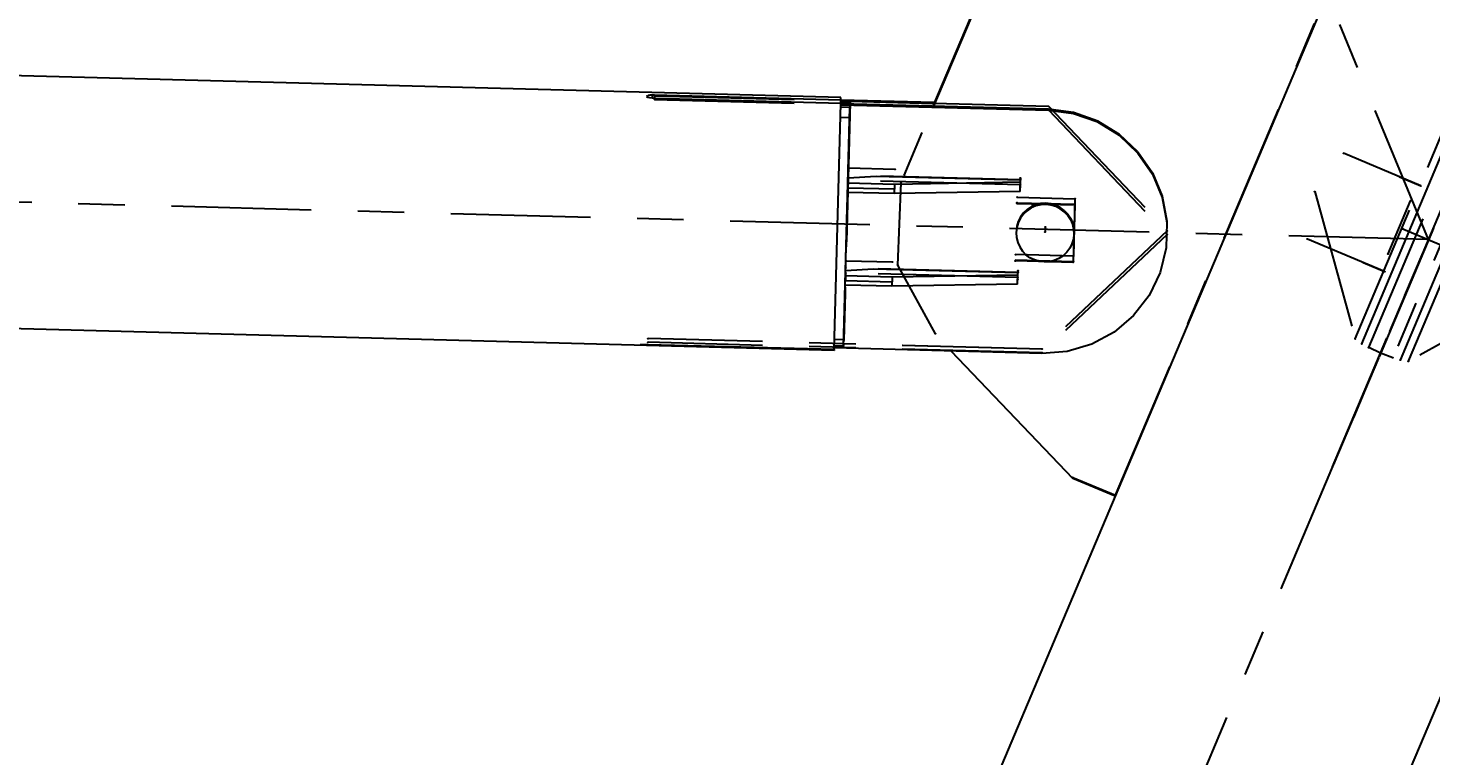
# Model space of a CAD drawing. Header units: millimetres. Extents: x 2368 to 8313, y 7493 to 11698.
# Drawn here: x 5432.52 to 5462.64, y 11255.17 to 11270.81 of the extents above; entities that cross this region are included whole.
import ezdxf

# ---------------------------------------------------------------- set-up
doc = ezdxf.new("R2010")
doc.units = ezdxf.units.MM
doc.linetypes.add('XKITLINE00', pattern=[0])
doc.linetypes.add('XKITLINE03', pattern=[6, 3, -1, 1, -1])
doc.styles.add('ROMANS', font='romans.shx')
doc.dimstyles.new('MD300', dxfattribs={"dimtxt": 2.5, "dimasz": 2.5, "dimexe": 1, "dimexo": 1, "dimgap": 0.5, "dimtad": 1, "dimdec": 1, "dimlfac": 50, "dimrnd": 0.5, "dimdsep": 46, "dimtxsty": 'ROMANS', "dimcen": 1, "dimclrd": 146, "dimclre": 146, "dimclrt": 30, "dimadec": 1, "dimazin": 2, "dimtfac": 1, "dimtdec": 1, "dimtmove": 0, "dimatfit": 1, "dimfxl": 1, "dimtolj": 1, "dimtzin": 0, "dimlwd": -1, "dimlwe": -1, "dimarcsym": 0})

# ---------------------------------------------------------------- blocks, each defined once
blk = doc.blocks.new('*D37')
at = {"color": 146, "transparency": 16777216}
for p, q in [((6544.584, 11276.27), (6544.584, 10979.265)), ((5216.588, 11053.98), (5216.588, 10979.265)), ((5219.088, 10980.265), (6542.084, 10980.265))]:
    blk.add_line(p, q, dxfattribs=at)
for points in [[(5219.088, 10980.681), (5219.088, 10979.848), (5216.588, 10980.265)], [(6542.084, 10980.681), (6542.084, 10979.848), (6544.584, 10980.265)]]:
    blk.add_solid(points, dxfattribs=at)
at = {"layer": 'Defpoints', "color": 0, "transparency": 16777216}
for p in [(6544.584, 11277.27), (5216.588, 11054.98), (6544.584, 10980.265)]:
    blk.add_point(p, dxfattribs=at)
at = {"color": 30, "transparency": 16777216, "insert": (5880.586, 10982.015), "char_height": 2.5, "attachment_point": 5, "style": 'ROMANS'}
blk.add_mtext('\\A1;66400', dxfattribs=at)
blk = doc.blocks.new('*D38')
at = {"color": 146, "transparency": 16777216}
for p, q in [((3888.584, 11276.27), (3888.584, 10968.162)), ((6544.588, 11276.271), (6544.588, 10968.162)), ((6542.088, 10969.162), (3891.084, 10969.162))]:
    blk.add_line(p, q, dxfattribs=at)
for points in [[(3891.084, 10969.579), (3891.084, 10968.745), (3888.584, 10969.162)], [(6542.088, 10969.579), (6542.088, 10968.745), (6544.588, 10969.162)]]:
    blk.add_solid(points, dxfattribs=at)
at = {"layer": 'Defpoints', "color": 0, "transparency": 16777216}
for p in [(3888.584, 11277.27), (6544.588, 11277.271), (3888.584, 10969.162)]:
    blk.add_point(p, dxfattribs=at)
at = {"color": 30, "transparency": 16777216, "insert": (5216.586, 10970.912), "char_height": 2.5, "attachment_point": 5, "style": 'ROMANS'}
blk.add_mtext('\\A1;132800', dxfattribs=at)

msp = doc.modelspace()

# ---------------------------------------------------------------- linework, layer by layer
at = {"color": 8, "linetype": 'XKITLINE03'}
for p, q in [((5462.5882, 11266.2684), (5380.5882, 11465.4767)), ((5462.5882, 11266.2684), (5380.5882, 11465.4767)), ((5544.5881, 11460.5251), (5380.5882, 11072.0118)), ((5544.5882, 11460.5251), (5380.5882, 11072.0118)), ((5455.8645, 11260.7745), (5463.6158, 11279.1374)), ((5455.8646, 11260.7745), (5463.6158, 11279.1374)), ((5455.6035, 11277.7804), (5451.2595, 11267.4971)), ((5455.6035, 11277.7804), (5451.2595, 11267.4971)), ((5462.5882, 11266.2684), (5298.5882, 11270.6161)), ((5462.5882, 11266.2684), (5298.5882, 11270.6161)), ((5460.5263, 11261.3838), (5464.4019, 11270.5651)), ((5460.5263, 11261.3838), (5464.4019, 11270.5651)), ((5445.971, 11269.3594), (5454.4281, 11269.1352)), ((5445.9711, 11269.3594), (5454.4281, 11269.1352)), ((5445.9689, 11269.2798), (5454.4259, 11269.0556)), ((5445.969, 11269.2798), (5454.426, 11269.0556)), ((5450.0291, 11263.951), (5450.1682, 11269.1985)), ((5450.0292, 11263.951), (5450.1683, 11269.1985)), ((5450.1659, 11269.1099), (5450.0299, 11263.9795)), ((5450.1659, 11269.1099), (5450.0299, 11263.9795)), ((5450.1695, 11269.2481), (5450.0304, 11264.0005)), ((5450.1696, 11269.2481), (5450.0305, 11264.0005)), ((5450.1688, 11269.2196), (5450.0328, 11264.0892)), ((5450.1688, 11269.2196), (5450.0328, 11264.0892)), ((5450.0931, 11266.3651), (5450.1659, 11269.1099)), ((5450.0932, 11266.3651), (5450.1659, 11269.1099)), ((5450.1056, 11266.834), (5450.1688, 11269.2196)), ((5450.1056, 11266.834), (5450.1688, 11269.2196)), ((5450.1682, 11269.1985), (5450.1693, 11269.2382)), ((5450.1683, 11269.1985), (5450.1693, 11269.2382)), ((5450.1693, 11269.2382), (5450.1696, 11269.2481)), ((5450.1693, 11269.2382), (5450.1695, 11269.2481)), ((5454.4259, 11269.0556), (5456.9759, 11266.3774)), ((5454.426, 11269.0556), (5456.9759, 11266.3774)), ((5454.4281, 11269.1352), (5456.978, 11266.457)), ((5454.4281, 11269.1352), (5456.978, 11266.457)), ((5461.0151, 11264.1361), (5463.0188, 11268.883)), ((5461.0151, 11264.1361), (5463.0189, 11268.883)), ((5461.3055, 11263.9497), (5463.3549, 11268.8049)), ((5461.3055, 11263.9497), (5463.355, 11268.8049)), ((5462.1736, 11266.4434), (5463.1925, 11268.8572)), ((5462.1736, 11266.4434), (5463.1925, 11268.8572)), ((5463.8709, 11268.5872), (5461.8214, 11263.7319)), ((5463.8709, 11268.5872), (5461.8214, 11263.7319)), ((5462.1575, 11263.6539), (5464.1612, 11268.4007)), ((5462.1575, 11263.6539), (5464.1613, 11268.4007)), ((5462.4243, 11267.4231), (5460.7659, 11268.1231)), ((5460.7659, 11268.1231), (5460.7659, 11268.1231)), ((5462.4243, 11267.4231), (5460.766, 11268.1231)), ((5460.766, 11268.1231), (5460.766, 11268.1231)), ((5450.1271, 11267.6483), (5450.1314, 11267.8076)), ((5453.8258, 11267.5503), (5450.1271, 11267.6483)), ((5450.1272, 11267.6483), (5450.1314, 11267.8076)), ((5453.8259, 11267.5503), (5450.1272, 11267.6483)), ((5450.1314, 11267.8076), (5451.1311, 11267.7811)), ((5450.1314, 11267.8076), (5451.131, 11267.7811)), ((5453.827, 11267.5945), (5453.8258, 11267.5503)), ((5453.8271, 11267.5945), (5453.8259, 11267.5503)), ((5461.9636, 11267.6175), (5462.4243, 11267.4231)), ((5461.9637, 11267.6175), (5462.4243, 11267.4231)), ((5450.1243, 11267.5422), (5450.1201, 11267.3829)), ((5450.1201, 11267.3829), (5451.1197, 11267.3564)), ((5450.1244, 11267.5422), (5450.1202, 11267.3829)), ((5450.1202, 11267.3829), (5451.1198, 11267.3564)), ((5453.823, 11267.4441), (5450.1243, 11267.5422)), ((5453.8231, 11267.4441), (5450.1244, 11267.5422)), ((5451.2595, 11267.4971), (5451.1899, 11265.7212)), ((5451.2595, 11267.4971), (5451.1899, 11265.7212)), ((5453.8219, 11267.3999), (5453.8231, 11267.4441)), ((5453.8219, 11267.3999), (5453.823, 11267.4441)), ((5460.1468, 11267.299), (5461.0151, 11264.1361)), ((5460.1468, 11267.299), (5461.0151, 11264.1361)), ((5462.4243, 11267.4231), (5462.4243, 11267.4231)), ((5462.4243, 11267.4231), (5462.4243, 11267.4231)), ((5453.7525, 11267.0461), (5454.9921, 11267.0132)), ((5453.7525, 11267.0461), (5454.992, 11267.0132)), ((5453.7528, 11267.0603), (5454.9924, 11267.0274)), ((5453.7529, 11267.0603), (5454.9924, 11267.0274)), ((5453.756, 11267.1806), (5454.9956, 11267.1477)), ((5453.7561, 11267.1806), (5454.9956, 11267.1477)), ((5454.9921, 11267.0132), (5454.9593, 11265.7785)), ((5454.992, 11267.0132), (5454.9593, 11265.7785)), ((5454.9924, 11267.0274), (5454.9597, 11265.7927)), ((5454.9924, 11267.0274), (5454.9597, 11265.7927)), ((5454.9956, 11267.1477), (5454.9628, 11265.913)), ((5454.9956, 11267.1477), (5454.9629, 11265.913)), ((5461.7206, 11265.9617), (5462.2028, 11267.1041)), ((5461.7206, 11265.9617), (5462.2028, 11267.1041)), ((5462.2028, 11267.1041), (5462.2028, 11267.1041)), ((5462.2028, 11267.1041), (5462.2028, 11267.1041)), ((5456.9759, 11266.3774), (5454.2876, 11263.838)), ((5456.9759, 11266.3774), (5454.2877, 11263.838)), ((5456.978, 11266.457), (5454.2897, 11263.9176)), ((5456.978, 11266.457), (5454.2898, 11263.9176)), ((5454.3592, 11266.5397), (5454.3564, 11266.4335)), ((5454.3593, 11266.5397), (5454.3565, 11266.4335)), ((5461.1547, 11264.0297), (5462.1736, 11266.4434)), ((5461.1547, 11264.0297), (5462.1736, 11266.4434)), ((5462.693, 11266.5168), (5461.5134, 11263.7223)), ((5462.693, 11266.5168), (5461.5134, 11263.7223)), ((5462.0354, 11266.5018), (5463.1409, 11266.0351)), ((5462.0354, 11266.5018), (5463.141, 11266.0351)), ((5461.6465, 11265.5805), (5459.9881, 11266.2805)), ((5459.9881, 11266.2805), (5459.9881, 11266.2805)), ((5461.6465, 11265.5805), (5459.9882, 11266.2805)), ((5459.9882, 11266.2805), (5459.9882, 11266.2805)), ((5461.9838, 11263.6797), (5463.0027, 11266.0934)), ((5461.9839, 11263.6797), (5463.0028, 11266.0934)), ((5462.5882, 11266.2684), (5462.5882, 11266.2684)), ((5450.0743, 11265.6569), (5450.0786, 11265.8161)), ((5450.0744, 11265.6569), (5450.0786, 11265.8161)), ((5450.0786, 11265.8161), (5451.0783, 11265.7896)), ((5450.0786, 11265.8161), (5451.0782, 11265.7896)), ((5454.9593, 11265.7785), (5453.7197, 11265.8114)), ((5454.9593, 11265.7785), (5453.7198, 11265.8114)), ((5454.9597, 11265.7927), (5453.7201, 11265.8256)), ((5454.9597, 11265.7927), (5453.7201, 11265.8256)), ((5454.9629, 11265.913), (5453.7233, 11265.9459)), ((5454.9628, 11265.913), (5453.7233, 11265.9459)), ((5461.1859, 11265.7749), (5461.6465, 11265.5805)), ((5461.1859, 11265.7749), (5461.6465, 11265.5805)), ((5461.7206, 11265.9617), (5461.7206, 11265.9617)), ((5461.7206, 11265.9617), (5461.7206, 11265.9617)), ((5450.0715, 11265.5507), (5450.0673, 11265.3915)), ((5450.0716, 11265.5507), (5450.0674, 11265.3915)), ((5453.7702, 11265.4527), (5450.0715, 11265.5507)), ((5453.7703, 11265.4527), (5450.0716, 11265.5507)), ((5453.773, 11265.5588), (5450.0743, 11265.6569)), ((5453.7731, 11265.5588), (5450.0744, 11265.6569)), ((5451.1899, 11265.7212), (5451.9972, 11264.2477)), ((5451.1899, 11265.7212), (5451.9972, 11264.2477)), ((5453.7691, 11265.4084), (5453.7703, 11265.4527)), ((5453.7691, 11265.4084), (5453.7702, 11265.4527)), ((5453.7742, 11265.6031), (5453.773, 11265.5588)), ((5453.7743, 11265.6031), (5453.7731, 11265.5588)), ((5461.6465, 11265.5805), (5461.6465, 11265.5805)), ((5461.6465, 11265.5805), (5461.6465, 11265.5805)), ((5450.0673, 11265.3915), (5451.067, 11265.365)), ((5450.0674, 11265.3915), (5451.067, 11265.365)), ((5465.0296, 11265.2379), (5462.1575, 11263.6539)), ((5465.0296, 11265.2379), (5462.1575, 11263.6539)), ((5454.2877, 11263.838), (5445.8306, 11264.0622)), ((5454.2876, 11263.838), (5445.8306, 11264.0622)), ((5454.2897, 11263.9176), (5445.8327, 11264.1418)), ((5454.2898, 11263.9176), (5445.8328, 11264.1418)), ((5450.0294, 11263.9608), (5450.0291, 11263.951)), ((5450.0294, 11263.9608), (5450.0292, 11263.951)), ((5461.1547, 11264.0297), (5461.1547, 11264.0297)), ((5461.1547, 11264.0297), (5461.1547, 11264.0297)), ((5461.5576, 11263.827), (5461.3055, 11263.9497)), ((5461.5576, 11263.827), (5461.3055, 11263.9497)), ((5461.5134, 11263.7223), (5460.5584, 11261.46)), ((5461.5134, 11263.7223), (5460.5585, 11261.46)), ((5461.8214, 11263.7319), (5461.5576, 11263.827)), ((5461.8214, 11263.7319), (5461.5576, 11263.827)), ((5461.9838, 11263.6797), (5461.9838, 11263.6797)), ((5461.9839, 11263.6797), (5461.9839, 11263.6797)), ((5454.9518, 11261.1569), (5455.8645, 11260.7745)), ((5454.9518, 11261.1569), (5455.8646, 11260.7745))]:
    msp.add_line(p, q, dxfattribs=at)
at = {"color": 8, "linetype": 'XKITLINE00'}
for p, q in [((5537.5091, 11433.3218), (5395.2783, 11096.3795)), ((5463.6153, 11279.1197), (5455.8641, 11260.7568)), ((5455.2918, 11277.059), (5451.9443, 11269.1347)), ((5455.2987, 11277.0422), (5451.9582, 11269.1343)), ((5449.9715, 11269.3232), (5311.4996, 11272.9941)), ((5445.8092, 11269.3537), (5445.8006, 11269.3434)), ((5445.8336, 11269.3626), (5445.8092, 11269.3537)), ((5445.8714, 11269.3691), (5445.8336, 11269.3626)), ((5445.9189, 11269.3727), (5445.8714, 11269.3691)), ((5445.9189, 11269.3727), (5445.9172, 11269.3087)), ((5445.9714, 11269.373), (5445.9189, 11269.3727)), ((5445.9714, 11269.373), (5445.9696, 11269.3018)), ((5449.97, 11269.267), (5445.9714, 11269.373)), ((5445.8006, 11269.3434), (5445.8086, 11269.3326)), ((5445.8325, 11269.3225), (5445.8086, 11269.3326)), ((5445.8699, 11269.3139), (5445.8325, 11269.3225)), ((5445.9172, 11269.3087), (5445.8699, 11269.3139)), ((5445.9696, 11269.3018), (5445.9172, 11269.3087)), ((5449.9681, 11269.1958), (5445.9696, 11269.3018)), ((5449.8279, 11263.9042), (5449.9681, 11269.1958)), ((5450.1659, 11269.1099), (5449.966, 11269.1152)), ((5454.4256, 11269.0424), (5449.9672, 11269.1605)), ((5454.4263, 11269.0689), (5449.9679, 11269.1871)), ((5449.9681, 11269.1958), (5449.9715, 11269.3232)), ((5449.9684, 11269.2038), (5449.9681, 11269.1958)), ((5450.1683, 11269.1985), (5449.9684, 11269.2038)), ((5450.1689, 11269.2221), (5449.969, 11269.2274)), ((5450.1696, 11269.2469), (5449.9696, 11269.2522)), ((5450.1696, 11269.2481), (5449.9697, 11269.2534)), ((5451.9776, 11269.2135), (5449.97, 11269.2667)), ((5450.1228, 11267.4828), (5450.1659, 11269.1099)), ((5450.1678, 11269.1818), (5450.1689, 11269.2221)), ((5450.1693, 11269.2382), (5450.1689, 11269.2221)), ((5450.1696, 11269.2469), (5450.1693, 11269.2382)), ((5451.963, 11269.1873), (5450.1693, 11269.2349)), ((5454.4263, 11269.0689), (5454.4256, 11269.0424)), ((5454.9694, 11268.9974), (5454.4263, 11269.0689)), ((5450.16, 11268.8848), (5449.96, 11268.8901)), ((5454.9687, 11268.9709), (5454.4256, 11269.0424)), ((5454.9694, 11268.9974), (5454.9687, 11268.9709)), ((5455.4849, 11268.7886), (5454.9687, 11268.9709)), ((5455.4856, 11268.8151), (5454.9694, 11268.9974)), ((5455.9519, 11268.5033), (5455.4849, 11268.7886)), ((5455.9526, 11268.5298), (5455.4856, 11268.8151)), ((5456.3491, 11268.1276), (5455.9519, 11268.5033)), ((5456.3498, 11268.1541), (5455.9526, 11268.5298)), ((5456.3498, 11268.1541), (5456.66, 11267.7044)), ((5456.3491, 11268.1276), (5456.6593, 11267.6778)), ((5449.8274, 11263.8865), (5311.3554, 11267.5574)), ((5450.7268, 11267.6258), (5450.1256, 11267.5887)), ((5453.8257, 11267.5437), (5450.7268, 11267.6258)), ((5456.6593, 11267.6778), (5456.8687, 11267.1737)), ((5456.66, 11267.7044), (5456.8695, 11267.2002)), ((5450.065, 11265.3009), (5450.1226, 11267.4735)), ((5451.1172, 11267.2568), (5450.1175, 11267.2833)), ((5450.1228, 11267.4825), (5450.1226, 11267.4735)), ((5450.1228, 11267.4828), (5450.1228, 11267.4825)), ((5451.1224, 11267.456), (5450.1228, 11267.4825)), ((5451.1224, 11267.456), (5451.1172, 11267.2568)), ((5453.8193, 11267.3003), (5451.1172, 11267.2568)), ((5453.8245, 11267.4995), (5451.1224, 11267.456)), ((5453.8193, 11267.3003), (5453.8257, 11267.5437)), ((5454.06, 11266.9481), (5453.9699, 11266.8887)), ((5454.0604, 11266.9622), (5453.9703, 11266.9029)), ((5454.0604, 11266.9622), (5453.9703, 11266.9029)), ((5454.0608, 11266.9764), (5453.9706, 11266.917)), ((5454.1591, 11266.991), (5454.06, 11266.9481)), ((5454.1595, 11267.0051), (5454.0604, 11266.9622)), ((5454.1595, 11267.0051), (5454.0604, 11266.9622)), ((5454.1599, 11267.0193), (5454.0608, 11266.9764)), ((5454.2642, 11267.0161), (5454.1591, 11266.991)), ((5454.2646, 11267.0302), (5454.1595, 11267.0051)), ((5454.2646, 11267.0302), (5454.1595, 11267.0051)), ((5454.265, 11267.0444), (5454.1599, 11267.0193)), ((5454.3721, 11267.0226), (5454.2642, 11267.0161)), ((5454.3725, 11267.0367), (5454.2646, 11267.0302)), ((5454.3725, 11267.0367), (5454.2646, 11267.0302)), ((5454.3729, 11267.0509), (5454.265, 11267.0444)), ((5454.3725, 11267.0367), (5454.3721, 11267.0226)), ((5454.4795, 11267.0104), (5454.3721, 11267.0226)), ((5454.3729, 11267.0509), (5454.3725, 11267.0367)), ((5454.4799, 11267.0245), (5454.3725, 11267.0367)), ((5454.4799, 11267.0245), (5454.3725, 11267.0367)), ((5454.4802, 11267.0387), (5454.3729, 11267.0509)), ((5454.5831, 11266.9797), (5454.4795, 11267.0104)), ((5454.5835, 11266.9939), (5454.4799, 11267.0245)), ((5454.5835, 11266.9939), (5454.4799, 11267.0245)), ((5454.5838, 11267.008), (5454.4802, 11267.0387)), ((5454.6798, 11266.9317), (5454.5831, 11266.9797)), ((5454.6802, 11266.9458), (5454.5835, 11266.9939)), ((5454.6802, 11266.9458), (5454.5835, 11266.9939)), ((5454.6805, 11266.96), (5454.5838, 11267.008)), ((5454.767, 11266.8817), (5454.6802, 11266.9458)), ((5454.767, 11266.8817), (5454.6802, 11266.9458)), ((5454.7674, 11266.8959), (5454.6805, 11266.96)), ((5456.8687, 11267.1737), (5456.9684, 11266.6372)), ((5456.8695, 11267.2002), (5456.9691, 11266.6637)), ((5453.7793, 11266.646), (5453.7486, 11266.5428)), ((5453.7793, 11266.646), (5453.7486, 11266.5428)), ((5453.7797, 11266.6601), (5453.749, 11266.5569)), ((5453.8272, 11266.7281), (5453.7789, 11266.6318)), ((5453.8275, 11266.7423), (5453.7793, 11266.646)), ((5453.8275, 11266.7423), (5453.7793, 11266.646)), ((5453.8279, 11266.7565), (5453.7797, 11266.6601)), ((5453.8915, 11266.8147), (5453.8272, 11266.7281)), ((5453.8918, 11266.8288), (5453.8275, 11266.7423)), ((5453.8918, 11266.8288), (5453.8275, 11266.7423)), ((5453.8922, 11266.843), (5453.8279, 11266.7565)), ((5453.9699, 11266.8887), (5453.8915, 11266.8147)), ((5453.9703, 11266.9029), (5453.8918, 11266.8288)), ((5453.9703, 11266.9029), (5453.8918, 11266.8288)), ((5453.9706, 11266.917), (5453.8922, 11266.843)), ((5454.7667, 11266.8676), (5454.6798, 11266.9317)), ((5454.7667, 11266.8676), (5454.841, 11266.7895)), ((5454.767, 11266.8817), (5454.8414, 11266.8036)), ((5454.767, 11266.8817), (5454.8414, 11266.8036)), ((5454.7674, 11266.8959), (5454.8418, 11266.8178)), ((5454.841, 11266.7895), (5454.9007, 11266.6997)), ((5454.8414, 11266.8036), (5454.901, 11266.7138)), ((5454.8414, 11266.8036), (5454.901, 11266.7138)), ((5454.8418, 11266.8178), (5454.9014, 11266.728)), ((5454.9007, 11266.6997), (5454.9437, 11266.6009)), ((5454.901, 11266.7138), (5454.9441, 11266.6151)), ((5454.901, 11266.7138), (5454.9441, 11266.6151)), ((5454.9014, 11266.728), (5454.9445, 11266.6293)), ((5456.9691, 11266.6637), (5456.9684, 11266.6372)), ((5453.7482, 11266.5286), (5453.736, 11266.4217)), ((5453.736, 11266.4217), (5453.7425, 11266.3142)), ((5453.7789, 11266.6318), (5453.7482, 11266.5286)), ((5454.9437, 11266.6009), (5454.9689, 11266.4963)), ((5454.9441, 11266.6151), (5454.9693, 11266.5104)), ((5454.9441, 11266.6151), (5454.9693, 11266.5104)), ((5454.9445, 11266.6293), (5454.9697, 11266.5246)), ((5454.9755, 11266.3888), (5454.9633, 11266.2819)), ((5454.9689, 11266.4963), (5454.9755, 11266.3888)), ((5456.9684, 11266.6372), (5456.954, 11266.0918)), ((5453.7425, 11266.3142), (5453.7677, 11266.2095)), ((5453.7677, 11266.2095), (5453.8108, 11266.1108)), ((5453.8108, 11266.1108), (5453.8704, 11266.021)), ((5454.8843, 11266.0823), (5454.82, 11265.9958)), ((5454.9325, 11266.1787), (5454.8843, 11266.0823)), ((5454.9633, 11266.2819), (5454.9325, 11266.1787)), ((5456.954, 11266.0918), (5456.826, 11265.5613)), ((5453.8704, 11266.021), (5453.9448, 11265.9429)), ((5454.0317, 11265.8788), (5453.9448, 11265.9429)), ((5454.1284, 11265.8307), (5454.0317, 11265.8788)), ((5454.232, 11265.8001), (5454.1284, 11265.8307)), ((5454.3394, 11265.7879), (5454.232, 11265.8001)), ((5454.4472, 11265.7944), (5454.3394, 11265.7879)), ((5454.5523, 11265.8195), (5454.4472, 11265.7944)), ((5454.6515, 11265.8624), (5454.5523, 11265.8195)), ((5454.7416, 11265.9218), (5454.6515, 11265.8624)), ((5454.82, 11265.9958), (5454.7416, 11265.9218)), ((5451.0697, 11265.4645), (5450.07, 11265.491)), ((5450.674, 11265.6344), (5450.0728, 11265.5972)), ((5453.7729, 11265.5522), (5450.674, 11265.6344)), ((5451.0697, 11265.4645), (5451.0644, 11265.2654)), ((5453.7718, 11265.508), (5451.0697, 11265.4645)), ((5453.7665, 11265.3089), (5453.7729, 11265.5522)), ((5456.826, 11265.5613), (5456.5901, 11265.069)), ((5450.0398, 11264.3527), (5450.0647, 11265.2919)), ((5450.065, 11265.3009), (5450.0647, 11265.2919)), ((5451.0644, 11265.2654), (5450.0647, 11265.2919)), ((5453.7665, 11265.3089), (5451.0644, 11265.2654)), ((5456.5901, 11265.069), (5456.2566, 11264.6363)), ((5456.2566, 11264.6363), (5455.84, 11264.2822)), ((5450.0299, 11263.9795), (5450.0398, 11264.3527)), ((5455.84, 11264.2822), (5455.3586, 11264.022)), ((5445.6675, 11264.0087), (5445.6591, 11264.0077)), ((5445.6674, 11264.0062), (5445.6591, 11264.0077)), ((5445.6915, 11264.0044), (5445.6674, 11264.0062)), ((5445.6917, 11264.0092), (5445.6675, 11264.0087)), ((5445.7291, 11264.0026), (5445.6915, 11264.0044)), ((5445.7293, 11264.0091), (5445.6917, 11264.0092)), ((5445.7765, 11264.0007), (5445.7291, 11264.0026)), ((5445.7767, 11264.0083), (5445.7293, 11264.0091)), ((5445.7767, 11264.0083), (5445.7765, 11264.0007)), ((5445.829, 11263.9991), (5445.7765, 11264.0007)), ((5445.8293, 11264.0102), (5445.7767, 11264.0083)), ((5445.8292, 11264.0069), (5445.829, 11263.9991)), ((5449.8276, 11263.8931), (5445.829, 11263.9991)), ((5449.8279, 11263.9042), (5445.8293, 11264.0102)), ((5454.2873, 11263.8247), (5449.8289, 11263.9429)), ((5450.0299, 11263.9795), (5449.83, 11263.9848)), ((5450.0335, 11264.1139), (5449.8336, 11264.1192)), ((5455.3586, 11264.022), (5454.8334, 11263.8673)), ((5449.8276, 11263.8931), (5449.8274, 11263.8865)), ((5449.8279, 11263.9042), (5449.8276, 11263.8931)), ((5452.3346, 11263.8765), (5454.9513, 11261.1392)), ((5454.8334, 11263.8673), (5454.2873, 11263.8247)), ((5455.8641, 11260.7568), (5454.9513, 11261.1392)), ((5455.8586, 11260.7591), (5387.7929, 11099.5127))]:
    msp.add_line(p, q, dxfattribs=at)
for centre in [(5445.971, 11269.3594), (5445.9711, 11269.3594), (5445.9689, 11269.2798), (5445.969, 11269.2798), (5450.1659, 11269.1099), (5450.1659, 11269.1099), (5450.1659, 11269.1099), (5450.1659, 11269.1099), (5450.1682, 11269.1985), (5450.1682, 11269.1985), (5450.1683, 11269.1985), (5450.1683, 11269.1985), (5450.1688, 11269.2196), (5450.1688, 11269.2196), (5450.1688, 11269.2196), (5450.1688, 11269.2196), (5450.1693, 11269.2382), (5450.1693, 11269.2382), (5450.1693, 11269.2382), (5450.1693, 11269.2382), (5450.1695, 11269.2481), (5450.1695, 11269.2481), (5450.1696, 11269.2481), (5450.1696, 11269.2481), (5454.4259, 11269.0556), (5454.4259, 11269.0556), (5454.426, 11269.0556), (5454.426, 11269.0556), (5454.4281, 11269.1352), (5454.4281, 11269.1352), (5454.4281, 11269.1352), (5454.4281, 11269.1352), (5460.7659, 11268.1231), (5460.7659, 11268.1231), (5460.766, 11268.1231), (5460.766, 11268.1231), (5450.1243, 11267.5422), (5450.1243, 11267.5422), (5450.1244, 11267.5422), (5450.1244, 11267.5422), (5450.1271, 11267.6483), (5450.1271, 11267.6483), (5450.1272, 11267.6483), (5450.1272, 11267.6483), (5450.1314, 11267.8076), (5450.1314, 11267.8076), (5450.1314, 11267.8076), (5450.1314, 11267.8076), (5451.131, 11267.7811), (5451.1311, 11267.7811), (5453.8258, 11267.5503), (5453.8258, 11267.5503), (5453.8259, 11267.5503), (5453.8259, 11267.5503), (5453.827, 11267.5945), (5453.8271, 11267.5945), (5461.9636, 11267.6175), (5461.9637, 11267.6175), (5450.1201, 11267.3829), (5450.1201, 11267.3829), (5450.1202, 11267.3829), (5450.1202, 11267.3829), (5451.1197, 11267.3564), (5451.1198, 11267.3564), (5451.2595, 11267.4971), (5451.2595, 11267.4971), (5451.2595, 11267.4971), (5451.2595, 11267.4971), (5453.8219, 11267.3999), (5453.8219, 11267.3999), (5453.823, 11267.4441), (5453.823, 11267.4441), (5453.8231, 11267.4441), (5453.8231, 11267.4441), (5460.1468, 11267.299), (5460.1468, 11267.299), (5462.4243, 11267.4231), (5462.4243, 11267.4231), (5462.4243, 11267.4231), (5462.4243, 11267.4231), (5462.4243, 11267.4231), (5462.4243, 11267.4231), (5453.7525, 11267.0461), (5453.7525, 11267.0461), (5453.7528, 11267.0603), (5453.7529, 11267.0603), (5453.756, 11267.1806), (5453.7561, 11267.1806), (5454.992, 11267.0132), (5454.992, 11267.0132), (5454.9921, 11267.0132), (5454.9921, 11267.0132), (5454.9924, 11267.0274), (5454.9924, 11267.0274), (5454.9924, 11267.0274), (5454.9924, 11267.0274), (5454.9956, 11267.1477), (5454.9956, 11267.1477), (5454.9956, 11267.1477), (5454.9956, 11267.1477), (5462.2028, 11267.1041), (5462.2028, 11267.1041), (5462.2028, 11267.1041), (5462.2028, 11267.1041), (5450.1056, 11266.834), (5450.1056, 11266.834), (5450.0931, 11266.3651), (5450.0932, 11266.3651), (5454.3564, 11266.4335), (5454.3565, 11266.4335), (5454.3592, 11266.5397), (5454.3593, 11266.5397), (5456.9759, 11266.3774), (5456.9759, 11266.3774), (5456.9759, 11266.3774), (5456.9759, 11266.3774), (5456.978, 11266.457), (5456.978, 11266.457), (5456.978, 11266.457), (5456.978, 11266.457), (5462.0354, 11266.5018), (5462.0354, 11266.5018), (5462.1736, 11266.4434), (5462.1736, 11266.4434), (5462.1736, 11266.4434), (5462.1736, 11266.4434), (5459.9881, 11266.2805), (5459.9881, 11266.2805), (5459.9882, 11266.2805), (5459.9882, 11266.2805), (5462.5882, 11266.2684), (5462.5882, 11266.2684), (5462.5882, 11266.2684), (5462.5882, 11266.2684), (5462.5882, 11266.2684), (5450.0786, 11265.8161), (5450.0786, 11265.8161), (5450.0786, 11265.8161), (5450.0786, 11265.8161), (5451.0782, 11265.7896), (5451.0783, 11265.7896), (5453.7197, 11265.8114), (5453.7198, 11265.8114), (5453.7201, 11265.8256), (5453.7201, 11265.8256), (5453.7233, 11265.9459), (5453.7233, 11265.9459), (5454.9593, 11265.7785), (5454.9593, 11265.7785), (5454.9593, 11265.7785), (5454.9593, 11265.7785), (5454.9597, 11265.7927), (5454.9597, 11265.7927), (5454.9597, 11265.7927), (5454.9597, 11265.7927), (5454.9628, 11265.913), (5454.9628, 11265.913), (5454.9629, 11265.913), (5454.9629, 11265.913), (5461.1859, 11265.7749), (5461.1859, 11265.7749), (5461.7206, 11265.9617), (5461.7206, 11265.9617), (5461.7206, 11265.9617), (5461.7206, 11265.9617), (5450.0715, 11265.5507), (5450.0715, 11265.5507), (5450.0716, 11265.5507), (5450.0716, 11265.5507), (5450.0743, 11265.6569), (5450.0743, 11265.6569), (5450.0744, 11265.6569), (5450.0744, 11265.6569), (5451.1899, 11265.7212), (5451.1899, 11265.7212), (5451.1899, 11265.7212), (5451.1899, 11265.7212), (5453.7702, 11265.4527), (5453.7702, 11265.4527), (5453.7703, 11265.4527), (5453.7703, 11265.4527), (5453.773, 11265.5588), (5453.773, 11265.5588), (5453.7731, 11265.5588), (5453.7731, 11265.5588), (5453.7742, 11265.6031), (5453.7743, 11265.6031), (5461.6465, 11265.5805), (5461.6465, 11265.5805), (5461.6465, 11265.5805), (5461.6465, 11265.5805), (5461.6465, 11265.5805), (5461.6465, 11265.5805), (5450.0673, 11265.3915), (5450.0673, 11265.3915), (5450.0674, 11265.3915), (5450.0674, 11265.3915), (5451.067, 11265.365), (5451.067, 11265.365), (5453.7691, 11265.4084), (5453.7691, 11265.4084), (5451.9972, 11264.2477), (5451.9972, 11264.2477), (5445.8306, 11264.0622), (5445.8306, 11264.0622), (5445.8327, 11264.1418), (5445.8328, 11264.1418), (5450.0291, 11263.951), (5450.0291, 11263.951), (5450.0292, 11263.951), (5450.0292, 11263.951), (5450.0294, 11263.9608), (5450.0294, 11263.9608), (5450.0299, 11263.9795), (5450.0299, 11263.9795), (5450.0304, 11264.0005), (5450.0305, 11264.0005), (5450.0328, 11264.0892), (5450.0328, 11264.0892), (5461.0151, 11264.1361), (5461.0151, 11264.1361), (5461.0151, 11264.1361), (5461.0151, 11264.1361), (5461.1547, 11264.0297), (5461.1547, 11264.0297), (5461.1547, 11264.0297), (5461.1547, 11264.0297), (5461.3055, 11263.9497), (5461.3055, 11263.9497), (5461.3055, 11263.9497), (5461.3055, 11263.9497), (5454.2876, 11263.838), (5454.2876, 11263.838), (5454.2877, 11263.838), (5454.2877, 11263.838), (5454.2897, 11263.9176), (5454.2897, 11263.9176), (5454.2898, 11263.9176), (5454.2898, 11263.9176), (5461.5134, 11263.7223), (5461.5134, 11263.7223), (5461.5134, 11263.7223), (5461.5134, 11263.7223), (5461.5576, 11263.827), (5461.5576, 11263.827), (5461.5576, 11263.827), (5461.5576, 11263.827), (5461.8214, 11263.7319), (5461.8214, 11263.7319), (5461.8214, 11263.7319), (5461.8214, 11263.7319), (5461.9838, 11263.6797), (5461.9838, 11263.6797), (5461.9839, 11263.6797), (5461.9839, 11263.6797), (5462.1575, 11263.6539), (5462.1575, 11263.6539), (5462.1575, 11263.6539), (5462.1575, 11263.6539), (5460.5263, 11261.3838), (5460.5263, 11261.3838), (5460.5584, 11261.46), (5460.5585, 11261.46), (5454.9518, 11261.1569), (5454.9518, 11261.1569), (5455.8645, 11260.7745), (5455.8645, 11260.7745), (5455.8646, 11260.7745), (5455.8646, 11260.7745)]:
    msp.add_circle(centre, 0.004, dxfattribs=at)

# ---------------------------------------------------------------- dimensions: what is measured, and where the dimension line sits
for base, p1, p2, picture, middle in [((3888.5836, 10969.1621), (6544.5882, 11277.2708), (3888.5836, 11277.2703), '*D38', (5216.5859, 10970.9121)), ((6544.5838, 10980.2647), (5216.5882, 11054.9804), (6544.5838, 11277.2701), '*D37', (5880.586, 10982.0147))]:
    dim = msp.add_linear_dim(base=base, p1=p1, p2=p2, dimstyle='MD300')
    dim.commit()
    dim.dimension.update_dxf_attribs({"geometry": picture, "text_midpoint": middle})

doc.saveas('drawing.dxf')
